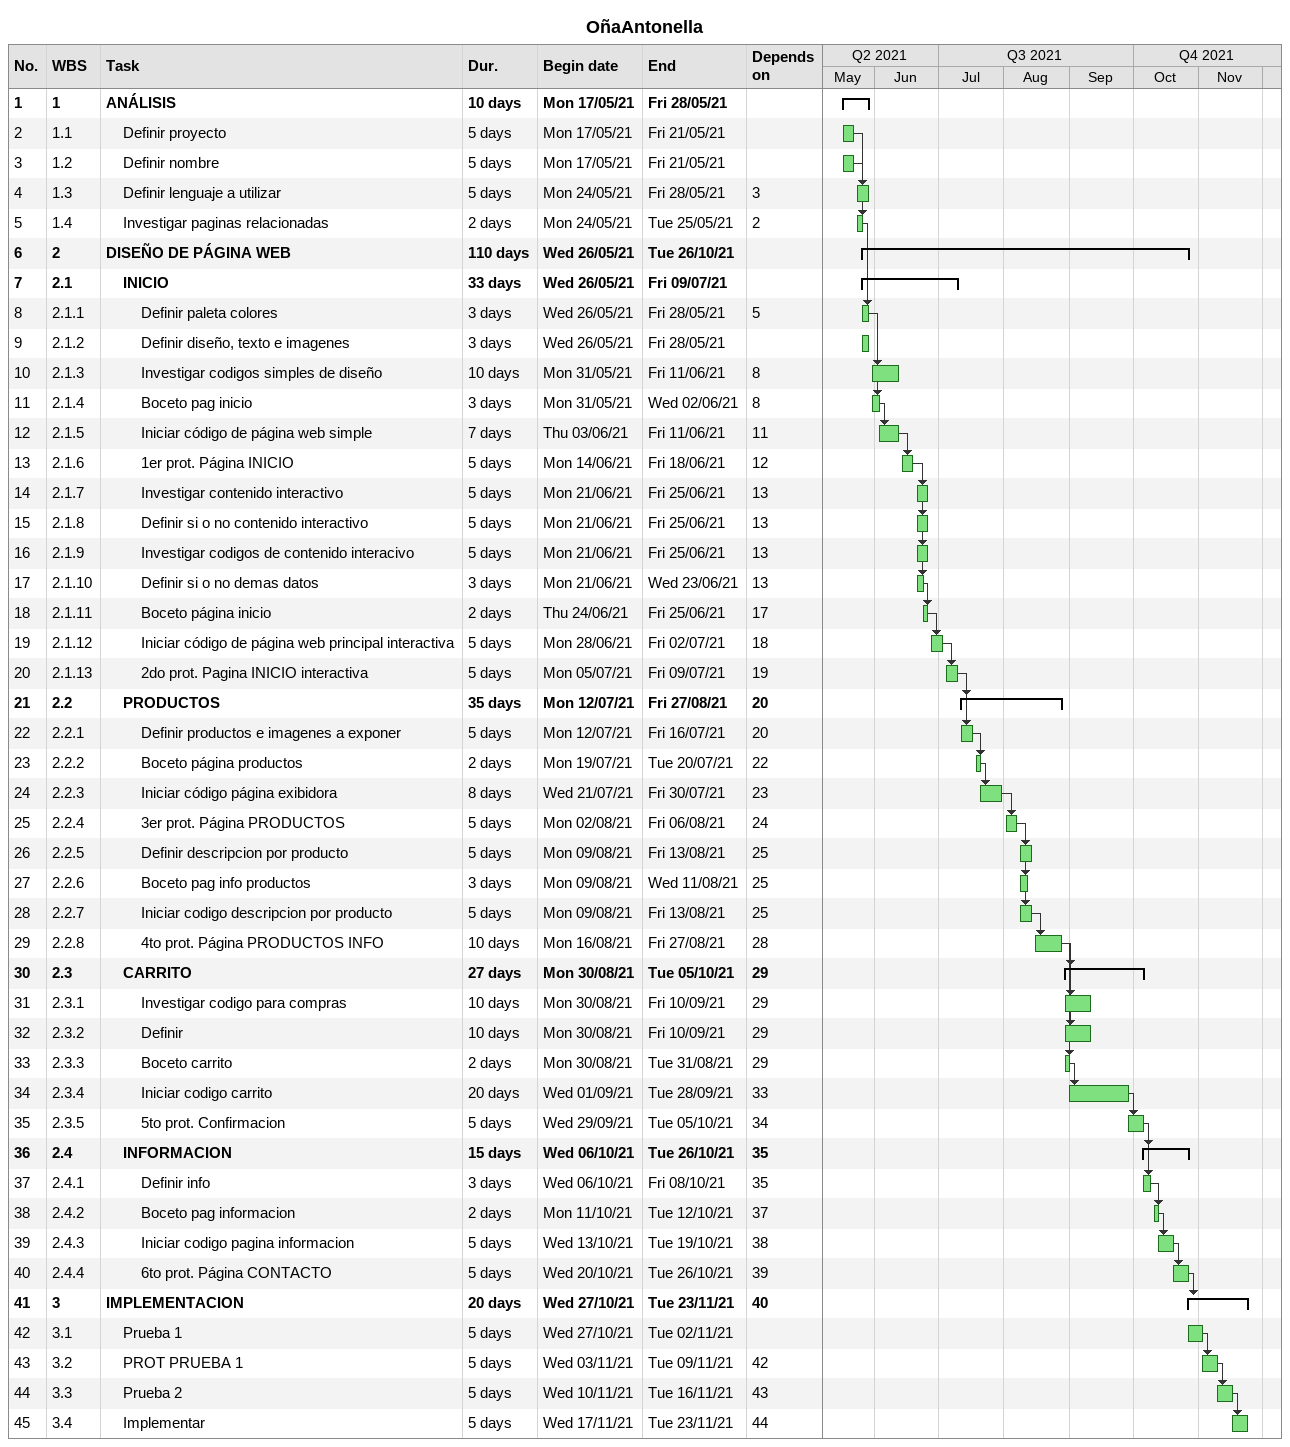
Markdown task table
OñaAntonella

| ID | WBS | Task | Duration | Start | Finish | Predecessors |
|---|---|---|---|---|---|---|
| 1 | 1 | **ANÁLISIS** | 10d | 2021-05-17 | 2021-05-28 |  |
| 2 | 1.1 | Definir proyecto | 5d | 2021-05-17 | 2021-05-21 |  |
| 3 | 1.2 | Definir nombre | 5d | 2021-05-17 | 2021-05-21 |  |
| 4 | 1.3 | Definir lenguaje a utilizar | 5d | 2021-05-24 | 2021-05-28 | 3 |
| 5 | 1.4 | Investigar paginas relacionadas | 2d | 2021-05-24 | 2021-05-25 | 2 |
| 6 | 2 | **DISEÑO DE PÁGINA WEB** | 110d | 2021-05-26 | 2021-10-26 |  |
| 7 | 2.1 | **INICIO** | 33d | 2021-05-26 | 2021-07-09 |  |
| 8 | 2.1.1 | Definir paleta colores | 3d | 2021-05-26 | 2021-05-28 | 5 |
| 9 | 2.1.2 | Definir diseño, texto e imagenes | 3d | 2021-05-26 | 2021-05-28 |  |
| 10 | 2.1.3 | Investigar codigos simples de diseño | 10d | 2021-05-31 | 2021-06-11 | 8 |
| 11 | 2.1.4 | Boceto pag inicio | 3d | 2021-05-31 | 2021-06-02 | 8 |
| 12 | 2.1.5 | Iniciar código de página web simple | 7d | 2021-06-03 | 2021-06-11 | 11 |
| 13 | 2.1.6 | 1er prot. Página INICIO | 5d | 2021-06-14 | 2021-06-18 | 12 |
| 14 | 2.1.7 | Investigar contenido interactivo | 5d | 2021-06-21 | 2021-06-25 | 13 |
| 15 | 2.1.8 | Definir si o no contenido interactivo | 5d | 2021-06-21 | 2021-06-25 | 13 |
| 16 | 2.1.9 | Investigar codigos de contenido interacivo | 5d | 2021-06-21 | 2021-06-25 | 13 |
| 17 | 2.1.10 | Definir si o no demas datos | 3d | 2021-06-21 | 2021-06-23 | 13 |
| 18 | 2.1.11 | Boceto página inicio | 2d | 2021-06-24 | 2021-06-25 | 17 |
| 19 | 2.1.12 | Iniciar código de página web principal interactiva | 5d | 2021-06-28 | 2021-07-02 | 18 |
| 20 | 2.1.13 | 2do prot. Pagina INICIO interactiva | 5d | 2021-07-05 | 2021-07-09 | 19 |
| 21 | 2.2 | **PRODUCTOS** | 35d | 2021-07-12 | 2021-08-27 | 20 |
| 22 | 2.2.1 | Definir productos e imagenes a exponer | 5d | 2021-07-12 | 2021-07-16 | 20 |
| 23 | 2.2.2 | Boceto página productos | 2d | 2021-07-19 | 2021-07-20 | 22 |
| 24 | 2.2.3 | Iniciar código página exibidora | 8d | 2021-07-21 | 2021-07-30 | 23 |
| 25 | 2.2.4 | 3er prot. Página PRODUCTOS | 5d | 2021-08-02 | 2021-08-06 | 24 |
| 26 | 2.2.5 | Definir descripcion por producto | 5d | 2021-08-09 | 2021-08-13 | 25 |
| 27 | 2.2.6 | Boceto pag info productos | 3d | 2021-08-09 | 2021-08-11 | 25 |
| 28 | 2.2.7 | Iniciar codigo descripcion por producto | 5d | 2021-08-09 | 2021-08-13 | 25 |
| 29 | 2.2.8 | 4to prot. Página PRODUCTOS INFO | 10d | 2021-08-16 | 2021-08-27 | 28 |
| 30 | 2.3 | **CARRITO** | 27d | 2021-08-30 | 2021-10-05 | 29 |
| 31 | 2.3.1 | Investigar codigo para compras | 10d | 2021-08-30 | 2021-09-10 | 29 |
| 32 | 2.3.2 | Definir | 10d | 2021-08-30 | 2021-09-10 | 29 |
| 33 | 2.3.3 | Boceto carrito | 2d | 2021-08-30 | 2021-08-31 | 29 |
| 34 | 2.3.4 | Iniciar codigo carrito | 20d | 2021-09-01 | 2021-09-28 | 33 |
| 35 | 2.3.5 | 5to prot. Confirmacion | 5d | 2021-09-29 | 2021-10-05 | 34 |
| 36 | 2.4 | **INFORMACION** | 15d | 2021-10-06 | 2021-10-26 | 35 |
| 37 | 2.4.1 | Definir info | 3d | 2021-10-06 | 2021-10-08 | 35 |
| 38 | 2.4.2 | Boceto pag informacion | 2d | 2021-10-11 | 2021-10-12 | 37 |
| 39 | 2.4.3 | Iniciar codigo pagina informacion | 5d | 2021-10-13 | 2021-10-19 | 38 |
| 40 | 2.4.4 | 6to prot. Página CONTACTO | 5d | 2021-10-20 | 2021-10-26 | 39 |
| 41 | 3 | **IMPLEMENTACION** | 20d | 2021-10-27 | 2021-11-23 | 40 |
| 42 | 3.1 | Prueba 1 | 5d | 2021-10-27 | 2021-11-02 |  |
| 43 | 3.2 | PROT PRUEBA 1 | 5d | 2021-11-03 | 2021-11-09 | 42 |
| 44 | 3.3 | Prueba 2 | 5d | 2021-11-10 | 2021-11-16 | 43 |
| 45 | 3.4 | Implementar | 5d | 2021-11-17 | 2021-11-23 | 44 |
